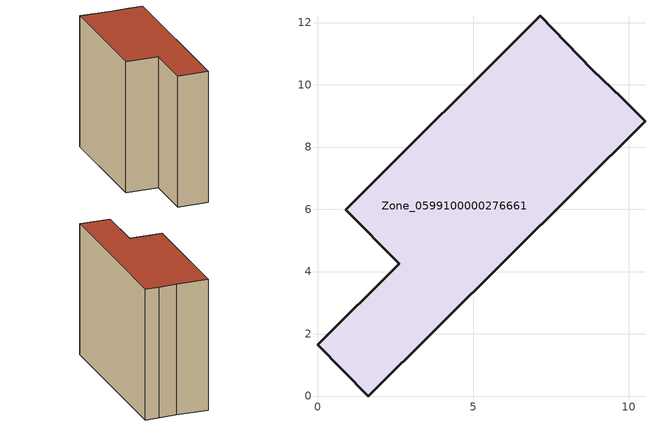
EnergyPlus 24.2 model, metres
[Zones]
Zone_0599100000276661
 floor ground (C_G): 0,1.64 2.63,4.25 0.9,5.99 7.16,12.21 8.83,10.48 9.77,9.58 10.52,8.82 1.63,0 z0
 wall outside (C_F): 2.63,4.25 0,1.64 1.63,0 10.52,8.82 9.77,9.58 8.83,10.48 7.16,12.21 0.9,5.99 2.63,4.25 z0:10.02
 roof outside (C_R): 9.77,9.58 8.83,10.48 7.16,12.21 0.9,5.99 2.63,4.25 0,1.64 1.63,0 10.52,8.82 z10.02
[BUILDING]
Pand.0599100000276661: North Axis=0; Terrain=City; Loads Convergence Tolerance Value=0.04; Temperature Convergence Tolerance Value=0.4; Solar Distribution=FullExterior; Maximum Number of Warmup Days=25; Minimum Number of Warmup Days=1
[Site:Location]
Rotterdam.The.Hague.AP_ZH_NLD Design_Conditions: Latitude=51.96; Longitude=4.45; Time Zone=1; Elevation=-4.5
[SITE:GROUNDTEMPERATURE:BUILDINGSURFACE]
18, 18, 18, 18, 18, 18, 18, 18, 18, 18, 18, 18
[MATERIAL] Thermal Absorptance=0.9; Solar Absorptance=0.7; Visible Absorptance=0.7
Name | Roughness | Thickness | Conductivity | Density | Specific Heat
G.TI.1946 | MediumSmooth | 0.15 | 1 | 540 | 1210
F.TI.1946 | Rough | 0.3 | 0.857143 | 1920 | 840
R.TI.1946 | MediumRough | 0.2 | 0.1 | 1500 | 1000
[CONSTRUCTION]
C_G: G.TI.1946
C_F: F.TI.1946
C_R: R.TI.1946
[ZONE]
Zone_0599100000276661: Type=1; Multiplier=1; Ceiling Height=Autocalculate; Volume=Autocalculate; Floor Area=autocalculate; Part of Total Floor Area=Yes
[ZONEINFILTRATION:DESIGNFLOWRATE]
Infil_Zone_0599100000276661: Zone or ZoneList or Space or SpaceList=Zone_0599100000276661; Schedule=AlwaysOn; Design Flow Rate Calculation Method=Flow/Area; Flow Rate per Floor Area=0.003; Constant Term Coefficient=1; Temperature Term Coefficient=0; Velocity Term Coefficient=0; Velocity Squared Term Coefficient=0
[HVACTEMPLATE:ZONE:IDEALLOADSAIRSYSTEM]
Zone_0599100000276661: Maximum Heating Supply Air Temperature=50; Minimum Cooling Supply Air Temperature=13; Maximum Heating Supply Air Humidity Ratio=0.0156; Minimum Cooling Supply Air Humidity Ratio=0.0077; Heating Limit=NoLimit; Cooling Limit=NoLimit; Dehumidification Control Type=ConstantSensibleHeatRatio; Cooling Sensible Heat Ratio=0.7; Dehumidification Setpoint=60; Humidification Control Type=None; Humidification Setpoint=30; Outdoor Air Method=None; Outdoor Air Flow Rate per Person=0.00944; Outdoor Air Flow Rate per Zone Floor Area=0; Outdoor Air Flow Rate per Zone=0; Demand Controlled Ventilation Type=None; Outdoor Air Economizer Type=NoEconomizer; Heat Recovery Type=None; Sensible Heat Recovery Effectiveness=0.7; Latent Heat Recovery Effectiveness=0.65
[ZONECONTROL:THERMOSTAT]
ThermostatControl_Zone_0599100000276661: Zone or ZoneList=Zone_0599100000276661; Control Type Schedule=DualSetpointControlType; Control 1=Thermostat_Zone_0599100000276661; Temperature Difference Between Cutout And Setpoint=0
[THERMOSTATSETPOINT:DUALSETPOINT]
Thermostat_Zone_0599100000276661: Heating Setpoint Temperature Schedule=HeatingSetpoint_Zone_0599100000276661; Cooling Setpoint Temperature Schedule=CoolingSetpoint_Zone_0599100000276661
[SCHEDULE:COMPACT]
HeatingSetpoint_Zone_0599100000276661: Through: 12/31, For: AllDays, Until: 24:00, 21
CoolingSetpoint_Zone_0599100000276661: Through: 12/31, For: AllDays, Until: 24:00, 24
DualSetpointControlType: Through: 12/31, For: AllDays, Until: 24:00, 4
AlwaysOn: Through: 12/31, For: AllDays, Until: 24:00, 1
